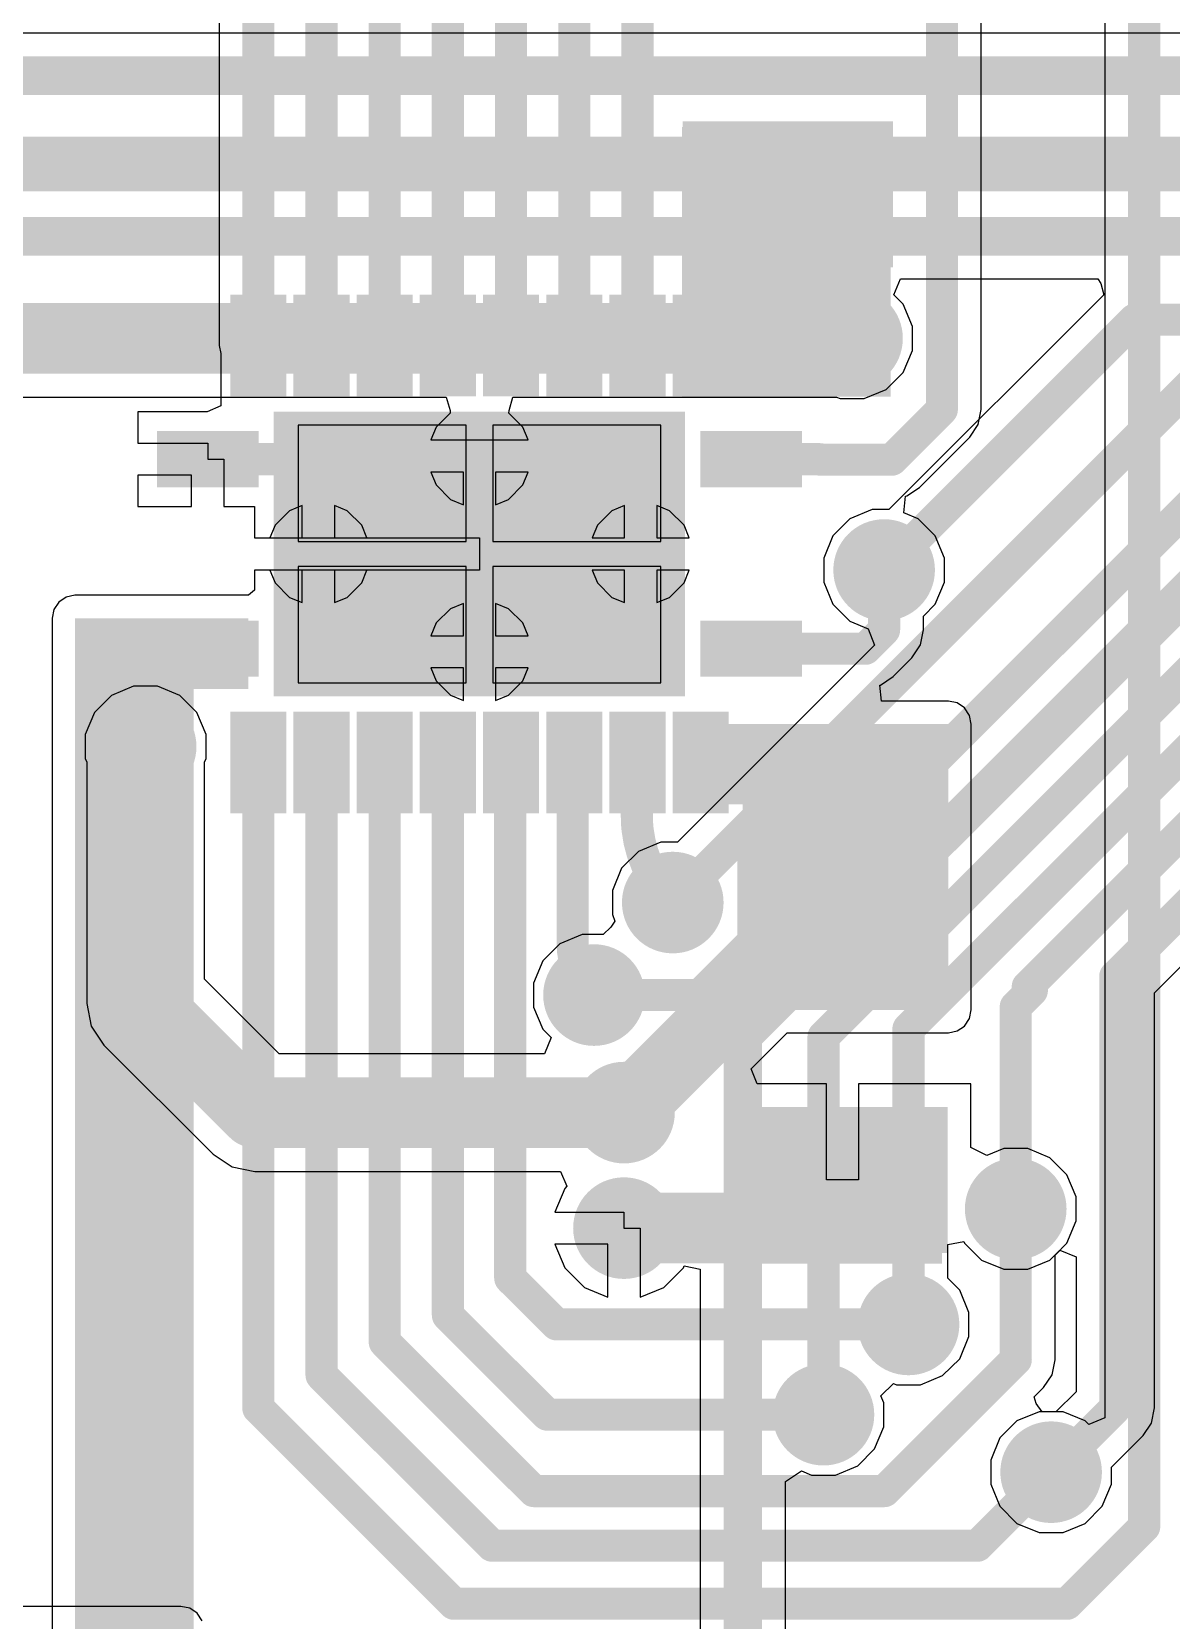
# Model space of a CAD drawing. Header units: millimetres. Extents: x -1231 to 5080, y -1243 to 680.
# Drawn here: x 62.65 to 71.66, y 12.19 to 24.76 of the extents above; entities that cross this region are included whole.
import ezdxf

# ---------------------------------------------------------------- set-up
doc = ezdxf.new("R2010")
doc.units = ezdxf.units.MM
for name, color, linetype in [('BottomLayer', 5, 'Continuous'), ('BottomPaste', 16, 'Continuous'), ('BottomSolder', 6, 'Continuous'), ('Mechanical1', 6, 'Continuous'), ('MultiLayer', 9, 'Continuous'), ('PadHoleLayer', 156, 'Continuous'), ('TopLayer', 1, 'Continuous'), ('TopSolder', 216, 'Continuous'), ('ViaHoleLayer', 16, 'Continuous')]:
    doc.layers.add(name, color=color, linetype=linetype)

# ---------------------------------------------------------------- blocks, each defined once
blk = doc.blocks.new('20_VFQFN_E_______P___B_28')
at = {"layer": 'BottomLayer'}
for points in [[(-0.87, 2.45), (-0.63, 2.45), (-0.63, 1.85), (-0.87, 1.85)], [(0.63, 2.45), (0.87, 2.45), (0.87, 1.85), (0.63, 1.85)], [(-1.95, 1.87), (-1.35, 1.87), (-1.35, 1.63), (-1.95, 1.63)], [(1.35, 1.87), (1.95, 1.87), (1.95, 1.63), (1.35, 1.63)], [(-1.025, 1.525), (1.025, 1.525), (1.025, -1.525), (-1.025, -1.525)], [(-1.95, 1.37), (-1.35, 1.37), (-1.35, 1.13), (-1.95, 1.13)], [(1.35, 1.37), (1.95, 1.37), (1.95, 1.13), (1.35, 1.13)], [(-1.95, 0.87), (-1.35, 0.87), (-1.35, 0.63), (-1.95, 0.63)], [(1.35, 0.87), (1.95, 0.87), (1.95, 0.63), (1.35, 0.63)], [(-1.95, 0.37), (-1.35, 0.37), (-1.35, 0.13), (-1.95, 0.13)], [(1.35, 0.37), (1.95, 0.37), (1.95, 0.13), (1.35, 0.13)], [(-1.95, -0.13), (-1.35, -0.13), (-1.35, -0.37), (-1.95, -0.37)], [(1.35, -0.13), (1.95, -0.13), (1.95, -0.37), (1.35, -0.37)], [(-1.95, -0.63), (-1.35, -0.63), (-1.35, -0.87), (-1.95, -0.87)], [(1.35, -0.63), (1.95, -0.63), (1.95, -0.87), (1.35, -0.87)], [(-1.95, -1.13), (-1.35, -1.13), (-1.35, -1.37), (-1.95, -1.37)], [(1.35, -1.13), (1.95, -1.13), (1.95, -1.37), (1.35, -1.37)], [(-1.95, -1.63), (-1.35, -1.63), (-1.35, -1.87), (-1.95, -1.87)], [(1.35, -1.63), (1.95, -1.63), (1.95, -1.87), (1.35, -1.87)], [(-0.87, -1.85), (-0.63, -1.85), (-0.63, -2.45), (-0.87, -2.45)], [(0.63, -1.85), (0.87, -1.85), (0.87, -2.45), (0.63, -2.45)]]:
    blk.add_hatch(color=5, dxfattribs=at).paths.add_polyline_path(points)
h = blk.add_hatch(color=5, dxfattribs=at)
edge = h.paths.add_edge_path()
edge.add_arc((0, 1.275), 0.15, 0, 360)
h = blk.add_hatch(color=5, dxfattribs=at)
edge = h.paths.add_edge_path()
edge.add_arc((-0.775, 0), 0.15, 0, 360)
h = blk.add_hatch(color=5, dxfattribs=at)
edge = h.paths.add_edge_path()
edge.add_arc((0.775, 0), 0.15, 0, 360)
h = blk.add_hatch(color=5, dxfattribs=at)
edge = h.paths.add_edge_path()
edge.add_arc((0, -1.275), 0.15, 0, 360)
at = {"layer": 'BottomPaste'}
for points in [[(-0.87, 2.45), (-0.63, 2.45), (-0.63, 1.85), (-0.87, 1.85)], [(0.63, 2.45), (0.87, 2.45), (0.87, 1.85), (0.63, 1.85)], [(-1.95, 1.87), (-1.35, 1.87), (-1.35, 1.63), (-1.95, 1.63)], [(1.35, 1.87), (1.95, 1.87), (1.95, 1.63), (1.35, 1.63)], [(-1.95, 1.37), (-1.35, 1.37), (-1.35, 1.13), (-1.95, 1.13)], [(1.35, 1.37), (1.95, 1.37), (1.95, 1.13), (1.35, 1.13)], [(-1.95, 0.87), (-1.35, 0.87), (-1.35, 0.63), (-1.95, 0.63)], [(1.35, 0.87), (1.95, 0.87), (1.95, 0.63), (1.35, 0.63)], [(-1.95, 0.37), (-1.35, 0.37), (-1.35, 0.13), (-1.95, 0.13)], [(1.35, 0.37), (1.95, 0.37), (1.95, 0.13), (1.35, 0.13)], [(-1.95, -0.13), (-1.35, -0.13), (-1.35, -0.37), (-1.95, -0.37)], [(1.35, -0.13), (1.95, -0.13), (1.95, -0.37), (1.35, -0.37)], [(-1.95, -0.63), (-1.35, -0.63), (-1.35, -0.87), (-1.95, -0.87)], [(1.35, -0.63), (1.95, -0.63), (1.95, -0.87), (1.35, -0.87)], [(-1.95, -1.13), (-1.35, -1.13), (-1.35, -1.37), (-1.95, -1.37)], [(1.35, -1.13), (1.95, -1.13), (1.95, -1.37), (1.35, -1.37)], [(-1.95, -1.63), (-1.35, -1.63), (-1.35, -1.87), (-1.95, -1.87)], [(1.35, -1.63), (1.95, -1.63), (1.95, -1.87), (1.35, -1.87)], [(-0.87, -1.85), (-0.63, -1.85), (-0.63, -2.45), (-0.87, -2.45)], [(0.63, -1.85), (0.87, -1.85), (0.87, -2.45), (0.63, -2.45)]]:
    blk.add_hatch(color=16, dxfattribs=at).paths.add_polyline_path(points)
at = {"layer": 'BottomSolder'}
for points in [[(-0.972, 2.552), (-0.528, 2.552), (-0.528, 1.748), (-0.972, 1.748)], [(0.528, 2.552), (0.972, 2.552), (0.972, 1.748), (0.528, 1.748)], [(-2.052, 1.972), (-1.248, 1.972), (-1.248, 1.528), (-2.052, 1.528)], [(1.248, 1.972), (2.052, 1.972), (2.052, 1.528), (1.248, 1.528)], [(-1.127, 1.627), (1.127, 1.627), (1.127, -1.627), (-1.127, -1.627)], [(-2.052, 1.472), (-1.248, 1.472), (-1.248, 1.028), (-2.052, 1.028)], [(1.248, 1.472), (2.052, 1.472), (2.052, 1.028), (1.248, 1.028)], [(-2.052, 0.972), (-1.248, 0.972), (-1.248, 0.528), (-2.052, 0.528)], [(1.248, 0.972), (2.052, 0.972), (2.052, 0.528), (1.248, 0.528)], [(-2.052, 0.472), (-1.248, 0.472), (-1.248, 0.028), (-2.052, 0.028)], [(1.248, 0.472), (2.052, 0.472), (2.052, 0.028), (1.248, 0.028)], [(-2.052, -0.028), (-1.248, -0.028), (-1.248, -0.472), (-2.052, -0.472)], [(1.248, -0.028), (2.052, -0.028), (2.052, -0.472), (1.248, -0.472)], [(-2.052, -0.528), (-1.248, -0.528), (-1.248, -0.972), (-2.052, -0.972)], [(1.248, -0.528), (2.052, -0.528), (2.052, -0.972), (1.248, -0.972)], [(-2.052, -1.028), (-1.248, -1.028), (-1.248, -1.472), (-2.052, -1.472)], [(1.248, -1.028), (2.052, -1.028), (2.052, -1.472), (1.248, -1.472)], [(-2.052, -1.528), (-1.248, -1.528), (-1.248, -1.972), (-2.052, -1.972)], [(1.248, -1.528), (2.052, -1.528), (2.052, -1.972), (1.248, -1.972)], [(-0.972, -1.748), (-0.528, -1.748), (-0.528, -2.552), (-0.972, -2.552)], [(0.528, -1.748), (0.972, -1.748), (0.972, -2.552), (0.528, -2.552)]]:
    blk.add_hatch(color=6, dxfattribs=at).paths.add_polyline_path(points)
at = {"layer": 'MultiLayer'}
h = blk.add_hatch(color=9, dxfattribs=at)
edge = h.paths.add_edge_path()
edge.add_arc((0, 1.275), 0.15, 0, 360)
h = blk.add_hatch(color=9, dxfattribs=at)
edge = h.paths.add_edge_path()
edge.add_arc((-0.775, 0), 0.15, 0, 360)
h = blk.add_hatch(color=9, dxfattribs=at)
edge = h.paths.add_edge_path()
edge.add_arc((0.775, 0), 0.15, 0, 360)
h = blk.add_hatch(color=9, dxfattribs=at)
edge = h.paths.add_edge_path()
edge.add_arc((0, -1.275), 0.15, 0, 360)
at = {"layer": 'PadHoleLayer'}
h = blk.add_hatch(color=156, dxfattribs=at)
edge = h.paths.add_edge_path()
edge.add_arc((0, 1.275), 0.1, 0, 360)
h = blk.add_hatch(color=156, dxfattribs=at)
edge = h.paths.add_edge_path()
edge.add_arc((-0.775, 0), 0.1, 0, 360)
h = blk.add_hatch(color=156, dxfattribs=at)
edge = h.paths.add_edge_path()
edge.add_arc((0.775, 0), 0.1, 0, 360)
h = blk.add_hatch(color=156, dxfattribs=at)
edge = h.paths.add_edge_path()
edge.add_arc((0, -1.275), 0.1, 0, 360)
at = {"layer": 'TopLayer'}
h = blk.add_hatch(color=1, dxfattribs=at)
edge = h.paths.add_edge_path()
edge.add_arc((0, 1.275), 0.15, 0, 360)
h = blk.add_hatch(color=1, dxfattribs=at)
edge = h.paths.add_edge_path()
edge.add_arc((-0.775, 0), 0.15, 0, 360)
h = blk.add_hatch(color=1, dxfattribs=at)
edge = h.paths.add_edge_path()
edge.add_arc((0.775, 0), 0.15, 0, 360)
h = blk.add_hatch(color=1, dxfattribs=at)
edge = h.paths.add_edge_path()
edge.add_arc((0, -1.275), 0.15, 0, 360)
at = {"layer": 'BottomPaste'}
for p, q in [((-0.1, 1.435), (-1.02, 1.435)), ((-1.02, 1.435), (-1.02, 0.105)), ((-0.1, 0.105), (-0.1, 1.435)), ((1.02, 1.435), (0.1, 1.435)), ((0.1, 1.435), (0.1, 0.105)), ((1.02, 0.105), (1.02, 1.435)), ((-1.02, 0.105), (-0.1, 0.105)), ((0.1, 0.105), (1.02, 0.105)), ((-0.1, -0.105), (-1.02, -0.105)), ((-1.02, -0.105), (-1.02, -1.435)), ((-0.1, -1.435), (-0.1, -0.105)), ((1.02, -0.105), (0.1, -0.105)), ((0.1, -0.105), (0.1, -1.435)), ((1.02, -1.435), (1.02, -0.105)), ((-1.02, -1.435), (-0.1, -1.435)), ((0.1, -1.435), (1.02, -1.435))]:
    blk.add_line(p, q, dxfattribs=at)
blk = doc.blocks.new('CAP_0805_B_33')
at = {"layer": 'BottomLayer'}
for points in [[(-1.524, 0.762), (-0.508, 0.762), (-0.508, -0.762), (-1.524, -0.762)], [(0.508, 0.762), (1.524, 0.762), (1.524, -0.762), (0.508, -0.762)]]:
    blk.add_hatch(color=5, dxfattribs=at).paths.add_polyline_path(points)
at = {"layer": 'BottomPaste'}
for points in [[(-1.524, 0.762), (-0.508, 0.762), (-0.508, -0.762), (-1.524, -0.762)], [(0.508, 0.762), (1.524, 0.762), (1.524, -0.762), (0.508, -0.762)]]:
    blk.add_hatch(color=16, dxfattribs=at).paths.add_polyline_path(points)
at = {"layer": 'BottomSolder'}
for points in [[(-1.594, 0.832), (-0.438, 0.832), (-0.438, -0.832), (-1.594, -0.832)], [(0.438, 0.832), (1.594, 0.832), (1.594, -0.832), (0.438, -0.832)]]:
    blk.add_hatch(color=6, dxfattribs=at).paths.add_polyline_path(points)
blk = doc.blocks.new('CAP_0805_B_54')
at = {"layer": 'BottomLayer'}
for points in [[(-1.524, 0.762), (-0.508, 0.762), (-0.508, -0.762), (-1.524, -0.762)], [(0.508, 0.762), (1.524, 0.762), (1.524, -0.762), (0.508, -0.762)]]:
    blk.add_hatch(color=5, dxfattribs=at).paths.add_polyline_path(points)
at = {"layer": 'BottomPaste'}
for points in [[(-1.524, 0.762), (-0.508, 0.762), (-0.508, -0.762), (-1.524, -0.762)], [(0.508, 0.762), (1.524, 0.762), (1.524, -0.762), (0.508, -0.762)]]:
    blk.add_hatch(color=16, dxfattribs=at).paths.add_polyline_path(points)
at = {"layer": 'BottomSolder'}
for points in [[(-1.594, 0.832), (-0.438, 0.832), (-0.438, -0.832), (-1.594, -0.832)], [(0.438, 0.832), (1.594, 0.832), (1.594, -0.832), (0.438, -0.832)]]:
    blk.add_hatch(color=6, dxfattribs=at).paths.add_polyline_path(points)

msp = doc.modelspace()

# ---------------------------------------------------------------- hatches: boundary and pattern name
at = {"layer": 'BottomLayer'}
for points in [[(67.793, 21.869), (69.444, 21.869), (69.444, 24.003), (67.793, 24.003)], [(62.992, 11.201), (63.932, 11.201), (63.932, 20.117), (62.992, 20.117)], [(63.119, 19.558), (64.364, 19.558), (64.364, 20.117), (63.119, 20.117)], [(67.818, 18.644), (69.901, 18.644), (69.901, 19.279), (67.818, 19.279)], [(68.275, 17.018), (69.901, 17.018), (69.901, 19.279), (68.275, 19.279)], [(68.301, 15.011), (69.85, 15.011), (69.85, 16.18), (68.301, 16.18)]]:
    msp.add_hatch(color=5, dxfattribs=at).paths.add_polyline_path(points)
h = msp.add_hatch(color=5, dxfattribs=at)
edge = h.paths.add_edge_path()
edge.add_arc((69.139, 22.331), 0.3, 0, 360)
h = msp.add_hatch(color=5, dxfattribs=at)
edge = h.paths.add_edge_path()
edge.add_arc((69.393, 20.498), 0.3, 0, 360)
h = msp.add_hatch(color=5, dxfattribs=at)
edge = h.paths.add_edge_path()
edge.add_arc((63.551, 19.101), 0.3, 0, 360)
h = msp.add_hatch(color=5, dxfattribs=at)
edge = h.paths.add_edge_path()
edge.add_arc((67.721, 17.867), 0.3, 0, 360)
h = msp.add_hatch(color=5, dxfattribs=at)
edge = h.paths.add_edge_path()
edge.add_arc((67.098, 17.135), 0.3, 0, 360)
h = msp.add_hatch(color=5, dxfattribs=at)
edge = h.paths.add_edge_path()
edge.add_arc((67.335, 16.205), 0.3, 0, 360)
h = msp.add_hatch(color=5, dxfattribs=at)
edge = h.paths.add_edge_path()
edge.add_arc((70.434, 15.443), 0.3, 0, 360)
h = msp.add_hatch(color=5, dxfattribs=at)
edge = h.paths.add_edge_path()
edge.add_arc((67.335, 15.291), 0.3, 0, 360)
h = msp.add_hatch(color=5, dxfattribs=at)
edge = h.paths.add_edge_path()
edge.add_arc((69.586, 14.529), 0.3, 0, 360)
h = msp.add_hatch(color=5, dxfattribs=at)
edge = h.paths.add_edge_path()
edge.add_arc((68.913, 13.815), 0.3, 0, 360)
h = msp.add_hatch(color=5, dxfattribs=at)
edge = h.paths.add_edge_path()
edge.add_arc((70.714, 13.36), 0.3, 0, 360)
at = {"layer": 'BottomSolder'}
h = msp.add_hatch(color=6, dxfattribs=at)
edge = h.paths.add_edge_path()
edge.add_arc((69.139, 22.331), 0.402, 0, 360)
h = msp.add_hatch(color=6, dxfattribs=at)
edge = h.paths.add_edge_path()
edge.add_arc((69.393, 20.498), 0.402, 0, 360)
h = msp.add_hatch(color=6, dxfattribs=at)
edge = h.paths.add_edge_path()
edge.add_arc((63.551, 19.101), 0.402, 0, 360)
h = msp.add_hatch(color=6, dxfattribs=at)
edge = h.paths.add_edge_path()
edge.add_arc((67.721, 17.867), 0.402, 0, 360)
h = msp.add_hatch(color=6, dxfattribs=at)
edge = h.paths.add_edge_path()
edge.add_arc((67.098, 17.135), 0.402, 0, 360)
h = msp.add_hatch(color=6, dxfattribs=at)
edge = h.paths.add_edge_path()
edge.add_arc((67.335, 16.205), 0.402, 0, 360)
h = msp.add_hatch(color=6, dxfattribs=at)
edge = h.paths.add_edge_path()
edge.add_arc((70.434, 15.443), 0.402, 0, 360)
h = msp.add_hatch(color=6, dxfattribs=at)
edge = h.paths.add_edge_path()
edge.add_arc((67.335, 15.291), 0.402, 0, 360)
h = msp.add_hatch(color=6, dxfattribs=at)
edge = h.paths.add_edge_path()
edge.add_arc((69.586, 14.529), 0.402, 0, 360)
h = msp.add_hatch(color=6, dxfattribs=at)
edge = h.paths.add_edge_path()
edge.add_arc((68.913, 13.815), 0.402, 0, 360)
h = msp.add_hatch(color=6, dxfattribs=at)
edge = h.paths.add_edge_path()
edge.add_arc((70.714, 13.36), 0.402, 0, 360)
at = {"layer": 'TopLayer'}
h = msp.add_hatch(color=1, dxfattribs=at)
edge = h.paths.add_edge_path()
edge.add_arc((69.139, 22.331), 0.3, 0, 360)
h = msp.add_hatch(color=1, dxfattribs=at)
edge = h.paths.add_edge_path()
edge.add_arc((69.393, 20.498), 0.3, 0, 360)
h = msp.add_hatch(color=1, dxfattribs=at)
edge = h.paths.add_edge_path()
edge.add_arc((63.551, 19.101), 0.3, 0, 360)
h = msp.add_hatch(color=1, dxfattribs=at)
edge = h.paths.add_edge_path()
edge.add_arc((67.721, 17.867), 0.3, 0, 360)
h = msp.add_hatch(color=1, dxfattribs=at)
edge = h.paths.add_edge_path()
edge.add_arc((67.098, 17.135), 0.3, 0, 360)
h = msp.add_hatch(color=1, dxfattribs=at)
edge = h.paths.add_edge_path()
edge.add_arc((67.335, 16.205), 0.3, 0, 360)
h = msp.add_hatch(color=1, dxfattribs=at)
edge = h.paths.add_edge_path()
edge.add_arc((70.434, 15.443), 0.3, 0, 360)
h = msp.add_hatch(color=1, dxfattribs=at)
edge = h.paths.add_edge_path()
edge.add_arc((67.335, 15.291), 0.3, 0, 360)
h = msp.add_hatch(color=1, dxfattribs=at)
edge = h.paths.add_edge_path()
edge.add_arc((69.586, 14.529), 0.3, 0, 360)
h = msp.add_hatch(color=1, dxfattribs=at)
edge = h.paths.add_edge_path()
edge.add_arc((68.913, 13.815), 0.3, 0, 360)
h = msp.add_hatch(color=1, dxfattribs=at)
edge = h.paths.add_edge_path()
edge.add_arc((70.714, 13.36), 0.3, 0, 360)
at = {"layer": 'TopSolder'}
h = msp.add_hatch(color=216, dxfattribs=at)
edge = h.paths.add_edge_path()
edge.add_arc((69.139, 22.331), 0.402, 0, 360)
h = msp.add_hatch(color=216, dxfattribs=at)
edge = h.paths.add_edge_path()
edge.add_arc((69.393, 20.498), 0.402, 0, 360)
h = msp.add_hatch(color=216, dxfattribs=at)
edge = h.paths.add_edge_path()
edge.add_arc((63.551, 19.101), 0.402, 0, 360)
h = msp.add_hatch(color=216, dxfattribs=at)
edge = h.paths.add_edge_path()
edge.add_arc((67.721, 17.867), 0.402, 0, 360)
h = msp.add_hatch(color=216, dxfattribs=at)
edge = h.paths.add_edge_path()
edge.add_arc((67.098, 17.135), 0.402, 0, 360)
h = msp.add_hatch(color=216, dxfattribs=at)
edge = h.paths.add_edge_path()
edge.add_arc((67.335, 16.205), 0.402, 0, 360)
h = msp.add_hatch(color=216, dxfattribs=at)
edge = h.paths.add_edge_path()
edge.add_arc((70.434, 15.443), 0.402, 0, 360)
h = msp.add_hatch(color=216, dxfattribs=at)
edge = h.paths.add_edge_path()
edge.add_arc((67.335, 15.291), 0.402, 0, 360)
h = msp.add_hatch(color=216, dxfattribs=at)
edge = h.paths.add_edge_path()
edge.add_arc((69.586, 14.529), 0.402, 0, 360)
h = msp.add_hatch(color=216, dxfattribs=at)
edge = h.paths.add_edge_path()
edge.add_arc((68.913, 13.815), 0.402, 0, 360)
h = msp.add_hatch(color=216, dxfattribs=at)
edge = h.paths.add_edge_path()
edge.add_arc((70.714, 13.36), 0.402, 0, 360)
at = {"layer": 'ViaHoleLayer'}
h = msp.add_hatch(color=16, dxfattribs=at)
edge = h.paths.add_edge_path()
edge.add_arc((69.139, 22.331), 0.15, 0, 360)
h = msp.add_hatch(color=16, dxfattribs=at)
edge = h.paths.add_edge_path()
edge.add_arc((69.393, 20.498), 0.15, 0, 360)
h = msp.add_hatch(color=16, dxfattribs=at)
edge = h.paths.add_edge_path()
edge.add_arc((63.551, 19.101), 0.15, 0, 360)
h = msp.add_hatch(color=16, dxfattribs=at)
edge = h.paths.add_edge_path()
edge.add_arc((67.721, 17.867), 0.15, 0, 360)
h = msp.add_hatch(color=16, dxfattribs=at)
edge = h.paths.add_edge_path()
edge.add_arc((67.098, 17.135), 0.15, 0, 360)
h = msp.add_hatch(color=16, dxfattribs=at)
edge = h.paths.add_edge_path()
edge.add_arc((67.335, 16.205), 0.15, 0, 360)
h = msp.add_hatch(color=16, dxfattribs=at)
edge = h.paths.add_edge_path()
edge.add_arc((70.434, 15.443), 0.15, 0, 360)
h = msp.add_hatch(color=16, dxfattribs=at)
edge = h.paths.add_edge_path()
edge.add_arc((67.335, 15.291), 0.15, 0, 360)
h = msp.add_hatch(color=16, dxfattribs=at)
edge = h.paths.add_edge_path()
edge.add_arc((69.586, 14.529), 0.15, 0, 360)
h = msp.add_hatch(color=16, dxfattribs=at)
edge = h.paths.add_edge_path()
edge.add_arc((68.913, 13.815), 0.15, 0, 360)
h = msp.add_hatch(color=16, dxfattribs=at)
edge = h.paths.add_edge_path()
edge.add_arc((70.714, 13.36), 0.15, 0, 360)

# ---------------------------------------------------------------- linework, layer by layer
at = {"layer": 'BottomLayer'}
for p, q in [((64.132, 26.537), (64.132, 22.275)), ((70.161, 21.768), (70.161, 25.908)), ((71.139, 24.994), (71.139, 13.79)), ((64.132, 22.275), (64.145, 22.21)), ((64.145, 22.21), (64.145, 21.797)), ((64.038, 21.749), (63.488, 21.749)), ((63.488, 21.749), (63.488, 21.502)), ((64.145, 21.797), (64.038, 21.749)), ((70.137, 21.649), (70.161, 21.768)), ((70.07, 21.548), (70.137, 21.649)), ((63.488, 21.502), (64.042, 21.502)), ((64.042, 21.502), (64.042, 21.375)), ((69.673, 21.151), (70.07, 21.548)), ((64.042, 21.375), (64.169, 21.375)), ((64.169, 21.375), (64.169, 21.001)), ((63.915, 21.248), (63.488, 21.248)), ((63.488, 21.248), (63.488, 21.001)), ((63.915, 21.001), (63.915, 21.248)), ((69.572, 21.084), (69.673, 21.151)), ((63.488, 21.001), (63.915, 21.001)), ((64.169, 21.001), (64.413, 21.001)), ((64.413, 21.001), (64.413, 20.752)), ((69.55, 20.95), (69.563, 21.082)), ((69.563, 21.082), (69.572, 21.084)), ((69.663, 20.903), (69.55, 20.95)), ((69.798, 20.768), (69.663, 20.903)), ((64.413, 20.752), (66.192, 20.752)), ((66.192, 20.752), (66.192, 20.498)), ((69.871, 20.593), (69.798, 20.768)), ((66.192, 20.498), (64.413, 20.498)), ((64.413, 20.498), (64.413, 20.339)), ((69.871, 20.403), (69.871, 20.593)), ((69.798, 20.227), (69.871, 20.403)), ((62.864, 20.245), (62.825, 20.186)), ((62.923, 20.284), (62.864, 20.245)), ((62.992, 20.298), (62.923, 20.284)), ((64.364, 20.298), (62.992, 20.298)), ((64.413, 20.339), (64.364, 20.298)), ((62.825, 20.186), (62.811, 20.117)), ((62.811, 20.117), (62.811, 11.201)), ((69.704, 20.133), (69.798, 20.227)), ((69.704, 20.024), (69.704, 20.133)), ((69.68, 19.905), (69.704, 20.024)), ((69.613, 19.804), (69.68, 19.905)), ((69.464, 19.655), (69.613, 19.804)), ((69.363, 19.588), (69.464, 19.655)), ((69.359, 19.587), (69.363, 19.588)), ((69.371, 19.46), (69.359, 19.587)), ((69.901, 19.46), (69.371, 19.46)), ((69.97, 19.446), (69.901, 19.46)), ((70.029, 19.407), (69.97, 19.446)), ((70.068, 19.348), (70.029, 19.407)), ((70.082, 19.279), (70.068, 19.348)), ((70.082, 17.018), (70.082, 19.279)), ((70.068, 16.949), (70.082, 17.018)), ((69.901, 16.837), (69.97, 16.851)), ((69.97, 16.851), (70.029, 16.89)), ((70.029, 16.89), (70.068, 16.949)), ((68.341, 16.551), (68.626, 16.837)), ((68.626, 16.837), (69.901, 16.837)), ((68.389, 16.434), (68.341, 16.551)), ((68.936, 16.434), (68.389, 16.434)), ((68.936, 15.672), (68.936, 16.434)), ((70.079, 16.434), (69.19, 16.434)), ((69.19, 16.434), (69.19, 15.672)), ((70.079, 15.929), (70.079, 16.434)), ((70.206, 15.866), (70.079, 15.929)), ((70.339, 15.921), (70.206, 15.866)), ((70.529, 15.921), (70.339, 15.921)), ((70.705, 15.848), (70.529, 15.921)), ((70.839, 15.714), (70.705, 15.848)), ((70.912, 15.538), (70.839, 15.714)), ((69.19, 15.672), (68.936, 15.672)), ((70.912, 15.348), (70.912, 15.538)), ((70.839, 15.173), (70.912, 15.348)), ((70.745, 15.078), (70.839, 15.173)), ((70.745, 14.249), (70.745, 15.078)), ((70.721, 14.13), (70.745, 14.249)), ((70.654, 14.03), (70.721, 14.13)), ((70.58, 13.956), (70.654, 14.03)), ((70.597, 13.904), (70.58, 13.956)), ((70.642, 13.838), (70.597, 13.904)), ((70.809, 13.838), (70.642, 13.838)), ((70.984, 13.765), (70.809, 13.838)), ((71.012, 13.737), (70.984, 13.765)), ((71.139, 13.79), (71.012, 13.737))]:
    msp.add_line(p, q, dxfattribs=at)
for points, const_width in [([(67.442, 22.275), (67.442, 28.544)], 0.254), ([(66.942, 22.275), (66.942, 27.825)], 0.254), ([(69.85, 21.768), (69.85, 27.432)], 0.254), ([(66.442, 22.275), (66.442, 27.309)], 0.254), ([(65.942, 22.275), (65.942, 27.198)], 0.254), ([(65.442, 22.275), (65.442, 27.039)], 0.254), ([(64.942, 22.275), (64.942, 26.776)], 0.254), ([(64.442, 22.275), (64.442, 26.666)], 0.254), ([(71.45, 12.929), (71.45, 24.994)], 0.254), ([(68.544, 22.174), (69.139, 22.174)], 0.305), ([(69.453, 21.371), (69.85, 21.768)], 0.254), ([(64.042, 21.375), (65.442, 21.375)], 0.254), ([(65.442, 21.375), (66.192, 20.625)], 0.305), ([(68.342, 21.375), (68.884, 21.375)], 0.254), ([(68.884, 21.375), (68.888, 21.371)], 0.254), ([(68.888, 21.371), (69.453, 21.371)], 0.254), ([(69.393, 20.024), (69.393, 20.498)], 0.254), ([(69.244, 19.875), (69.393, 20.024)], 0.254), ([(68.342, 19.875), (69.244, 19.875)], 0.254), ([(64.442, 13.866), (64.442, 18.975)], 0.254), ([(64.942, 14.128), (64.942, 18.975)], 0.254), ([(65.442, 14.39), (65.442, 18.975)], 0.254), ([(65.942, 14.601), (65.942, 18.975)], 0.254), ([(66.929, 17.543), (66.929, 18.898)], 0.254), ([(66.942, 18.898), (66.942, 18.975)], 0.254), ([(67.437, 18.552), (67.437, 18.948)], 0.254), ([(67.442, 18.948), (67.442, 18.975)], 0.254), ([(66.435, 14.895), (66.435, 18.802)], 0.254), ([(68.58, 17.475), (68.809, 17.704)], 0.559), ([(68.809, 17.704), (69.063, 17.704)], 0.559), ([(67.721, 17.791), (67.721, 17.835)], 0.254), ([(67.335, 16.205), (68.58, 17.45)], 0.559), ([(68.58, 17.45), (68.58, 17.475)], 0.559), ([(68.428, 15.291), (68.809, 15.672)], 0.559), ([(68.809, 15.672), (69.063, 15.672)], 0.559), ([(67.354, 15.291), (68.428, 15.291)], 0.559), ([(70.434, 14.249), (70.434, 15.443)], 0.254), ([(66.435, 14.895), (66.802, 14.529)], 0.254), ([(65.942, 14.601), (66.729, 13.815)], 0.254), ([(66.802, 14.529), (69.586, 14.529)], 0.254), ([(65.442, 14.39), (66.622, 13.21)], 0.254), ([(69.395, 13.21), (70.434, 14.249)], 0.254), ([(64.942, 14.128), (66.292, 12.778)], 0.254), ([(64.442, 13.866), (65.989, 12.319)], 0.254), ([(66.729, 13.815), (68.913, 13.815)], 0.254), ([(70.131, 12.778), (70.714, 13.36)], 0.254), ([(66.622, 13.21), (69.395, 13.21)], 0.254), ([(70.841, 12.319), (71.45, 12.929)], 0.254), ([(66.292, 12.778), (70.131, 12.778)], 0.254), ([(65.989, 12.319), (70.841, 12.319)], 0.254)]:
    msp.add_lwpolyline(points, dxfattribs=dict(at, const_width=const_width))
for points, const_width in [([(64.379, 22.275, 1), (64.506, 22.275, 1)], 0.127), ([(64.879, 22.275, 1), (65.006, 22.275, 1)], 0.127), ([(65.379, 22.275, 1), (65.506, 22.275, 1)], 0.127), ([(65.879, 22.275, 1), (66.006, 22.275, 1)], 0.127), ([(66.379, 22.275, 1), (66.506, 22.275, 1)], 0.127), ([(66.879, 22.275, 1), (67.006, 22.275, 1)], 0.127), ([(67.379, 22.275, 1), (67.506, 22.275, 1)], 0.127), ([(68.468, 22.174, 1), (68.62, 22.174, 1)], 0.152), ([(69.063, 22.174, 1), (69.215, 22.174, 1)], 0.152), ([(69.787, 21.768, 1), (69.913, 21.768, 1)], 0.127), ([(69.787, 21.768, 1), (69.913, 21.768, 1)], 0.127), ([(63.979, 21.375, 1), (64.106, 21.375, 1)], 0.127), ([(65.366, 21.375, 1), (65.519, 21.375, 1)], 0.152), ([(65.379, 21.375, 1), (65.506, 21.375, 1)], 0.127), ([(68.279, 21.375, 1), (68.406, 21.375, 1)], 0.127), ([(68.821, 21.375, 1), (68.948, 21.375, 1)], 0.127), ([(68.821, 21.375, 1), (68.948, 21.375, 1)], 0.127), ([(68.825, 21.371, 1), (68.952, 21.371, 1)], 0.127), ([(68.825, 21.371, 1), (68.952, 21.371, 1)], 0.127), ([(69.39, 21.371, 1), (69.517, 21.371, 1)], 0.127), ([(69.39, 21.371, 1), (69.517, 21.371, 1)], 0.127), ([(66.116, 20.625, 1), (66.269, 20.625, 1)], 0.152), ([(69.329, 20.498, 1), (69.456, 20.498, 1)], 0.127), ([(69.329, 20.024, 1), (69.456, 20.024, 1)], 0.127), ([(69.329, 20.024, 1), (69.456, 20.024, 1)], 0.127), ([(68.279, 19.875, 1), (68.406, 19.875, 1)], 0.127), ([(69.181, 19.875, 1), (69.308, 19.875, 1)], 0.127), ([(69.181, 19.875, 1), (69.308, 19.875, 1)], 0.127), ([(64.379, 18.975, 1), (64.506, 18.975, 1)], 0.127), ([(64.879, 18.975, 1), (65.006, 18.975, 1)], 0.127), ([(65.379, 18.975, 1), (65.506, 18.975, 1)], 0.127), ([(65.879, 18.975, 1), (66.006, 18.975, 1)], 0.127), ([(66.865, 18.898, 1), (66.993, 18.898, 1)], 0.127), ([(66.879, 18.975, 1), (67.006, 18.975, 1)], 0.127), ([(66.879, 18.898, 1), (67.006, 18.898, 1)], 0.127), ([(67.373, 18.948, 1), (67.501, 18.948, 1)], 0.127), ([(67.379, 18.975, 1), (67.506, 18.975, 1)], 0.127), ([(67.379, 18.948, 1), (67.506, 18.948, 1)], 0.127), ([(66.372, 18.802, 1), (66.499, 18.802, 1)], 0.127), ([(67.373, 18.552, 1), (67.501, 18.552, 1)], 0.127), ([(67.373, 18.552, 1), (67.501, 18.552, 1)], 0.127), ([(67.38, 18.441, 1), (67.507, 18.441, 1)], 0.127), ([(67.38, 18.441, 1), (67.507, 18.441, 1)], 0.127), ([(67.657, 17.867, 1), (67.784, 17.867, 1)], 0.127), ([(68.669, 17.704, 1), (68.948, 17.704, 1)], 0.279), ([(68.669, 17.704, 1), (68.948, 17.704, 1)], 0.279), ([(68.923, 17.704, 1), (69.202, 17.704, 1)], 0.279), ([(67.657, 17.835, 1), (67.784, 17.835, 1)], 0.127), ([(67.657, 17.791, 1), (67.784, 17.791, 1)], 0.127), ([(68.44, 17.475, 1), (68.72, 17.475, 1)], 0.279), ([(68.44, 17.475, 1), (68.72, 17.475, 1)], 0.279), ([(68.44, 17.45, 1), (68.72, 17.45, 1)], 0.279), ([(68.44, 17.45, 1), (68.72, 17.45, 1)], 0.279), ([(66.865, 17.543, 1), (66.993, 17.543, 1)], 0.127), ([(66.865, 17.543, 1), (66.993, 17.543, 1)], 0.127), ([(67.034, 17.135, 1), (67.161, 17.135, 1)], 0.127), ([(67.196, 16.205, 1), (67.475, 16.205, 1)], 0.279), ([(68.669, 15.672, 1), (68.948, 15.672, 1)], 0.279), ([(68.669, 15.672, 1), (68.948, 15.672, 1)], 0.279), ([(68.923, 15.672, 1), (69.202, 15.672, 1)], 0.279), ([(67.215, 15.291, 1), (67.494, 15.291, 1)], 0.279), ([(68.288, 15.291, 1), (68.567, 15.291, 1)], 0.279), ([(68.288, 15.291, 1), (68.567, 15.291, 1)], 0.279), ([(70.371, 15.443, 1), (70.498, 15.443, 1)], 0.127), ([(66.372, 14.895, 1), (66.499, 14.895, 1)], 0.127), ([(66.372, 14.895, 1), (66.499, 14.895, 1)], 0.127), ([(65.879, 14.601, 1), (66.006, 14.601, 1)], 0.127), ([(65.879, 14.601, 1), (66.006, 14.601, 1)], 0.127), ([(66.739, 14.529, 1), (66.865, 14.529, 1)], 0.127), ([(66.739, 14.529, 1), (66.865, 14.529, 1)], 0.127), ([(69.522, 14.529, 1), (69.649, 14.529, 1)], 0.127), ([(65.379, 14.39, 1), (65.506, 14.39, 1)], 0.127), ([(65.379, 14.39, 1), (65.506, 14.39, 1)], 0.127), ([(70.371, 14.249, 1), (70.498, 14.249, 1)], 0.127), ([(70.371, 14.249, 1), (70.498, 14.249, 1)], 0.127), ([(64.879, 14.128, 1), (65.006, 14.128, 1)], 0.127), ([(64.879, 14.128, 1), (65.006, 14.128, 1)], 0.127), ([(64.379, 13.866, 1), (64.506, 13.866, 1)], 0.127), ([(64.379, 13.866, 1), (64.506, 13.866, 1)], 0.127), ([(66.665, 13.815, 1), (66.792, 13.815, 1)], 0.127), ([(66.665, 13.815, 1), (66.792, 13.815, 1)], 0.127), ([(68.85, 13.815, 1), (68.977, 13.815, 1)], 0.127), ([(70.65, 13.36, 1), (70.777, 13.36, 1)], 0.127), ([(66.559, 13.21, 1), (66.686, 13.21, 1)], 0.127), ([(66.559, 13.21, 1), (66.686, 13.21, 1)], 0.127), ([(69.331, 13.21, 1), (69.458, 13.21, 1)], 0.127), ([(69.331, 13.21, 1), (69.458, 13.21, 1)], 0.127), ([(71.387, 12.929, 1), (71.514, 12.929, 1)], 0.127), ([(71.387, 12.929, 1), (71.514, 12.929, 1)], 0.127), ([(66.229, 12.778, 1), (66.356, 12.778, 1)], 0.127), ([(66.229, 12.778, 1), (66.356, 12.778, 1)], 0.127), ([(70.068, 12.778, 1), (70.195, 12.778, 1)], 0.127), ([(70.068, 12.778, 1), (70.195, 12.778, 1)], 0.127), ([(65.926, 12.319, 1), (66.053, 12.319, 1)], 0.127), ([(65.926, 12.319, 1), (66.053, 12.319, 1)], 0.127), ([(70.777, 12.319, 1), (70.904, 12.319, 1)], 0.127), ([(70.777, 12.319, 1), (70.904, 12.319, 1)], 0.127)]:
    msp.add_lwpolyline(points, format="xyb", close=True, dxfattribs=dict(at, const_width=const_width))
at = {"layer": 'BottomLayer', "const_width": 0.254}
for points in [[(67.443, 18.441, -0.028774), (67.437, 18.552)], [(67.721, 17.867, -0.16917), (67.443, 18.441)], [(67.098, 17.135, -0.198912), (66.929, 17.543)]]:
    msp.add_lwpolyline(points, format="xyb", dxfattribs=at)
at = {"layer": 'Mechanical1', "const_width": 0.305}
msp.add_lwpolyline([(-1.702, 23.647), (99.898, 23.647)], dxfattribs=at)
at = {"layer": 'TopLayer'}
for p, q in [((81.068, 24.746), (61.595, 24.746)), ((69.47, 22.676), (69.523, 22.803)), ((69.523, 22.803), (71.083, 22.803)), ((71.083, 22.803), (71.108, 22.766)), ((71.108, 22.766), (71.131, 22.676)), ((71.131, 22.676), (69.431, 20.976)), ((69.544, 22.602), (69.47, 22.676)), ((69.617, 22.426), (69.544, 22.602)), ((69.617, 22.236), (69.617, 22.426)), ((69.544, 22.061), (69.617, 22.236)), ((69.409, 21.926), (69.544, 22.061)), ((69.234, 21.854), (69.409, 21.926)), ((62.404, 21.865), (65.929, 21.865)), ((65.929, 21.865), (65.959, 21.76)), ((65.959, 21.76), (65.96, 21.738)), ((66.425, 21.738), (66.426, 21.76)), ((66.426, 21.76), (66.456, 21.865)), ((66.456, 21.865), (69.016, 21.865)), ((69.016, 21.865), (69.044, 21.854)), ((69.044, 21.854), (69.234, 21.854)), ((65.85, 21.629), (65.808, 21.527)), ((65.96, 21.738), (65.85, 21.629)), ((66.535, 21.629), (66.425, 21.738)), ((66.577, 21.527), (66.535, 21.629)), ((65.808, 21.527), (66.192, 21.527)), ((66.192, 21.527), (66.577, 21.527)), ((66.065, 21.273), (65.808, 21.273)), ((65.808, 21.273), (65.85, 21.171)), ((66.065, 21.015), (66.065, 21.273)), ((66.577, 21.273), (66.319, 21.273)), ((66.319, 21.273), (66.319, 21.015)), ((66.535, 21.171), (66.577, 21.273)), ((65.85, 21.171), (65.964, 21.057)), ((66.421, 21.057), (66.535, 21.171)), ((64.79, 21.009), (64.689, 20.967)), ((64.79, 20.752), (64.79, 21.009)), ((65.146, 20.967), (65.044, 21.009)), ((65.044, 21.009), (65.044, 20.752)), ((65.964, 21.057), (66.065, 21.015)), ((66.319, 21.015), (66.421, 21.057)), ((67.34, 21.009), (67.239, 20.967)), ((67.34, 20.752), (67.34, 21.009)), ((67.696, 20.967), (67.594, 21.009)), ((67.594, 21.009), (67.594, 20.752)), ((64.689, 20.967), (64.575, 20.854)), ((65.26, 20.854), (65.146, 20.967)), ((67.239, 20.967), (67.125, 20.854)), ((67.81, 20.854), (67.696, 20.967)), ((69.122, 20.903), (68.988, 20.768)), ((69.298, 20.976), (69.122, 20.903)), ((69.431, 20.976), (69.298, 20.976)), ((64.575, 20.854), (64.533, 20.752)), ((64.533, 20.752), (64.79, 20.752)), ((65.044, 20.752), (65.302, 20.752)), ((65.302, 20.752), (65.26, 20.854)), ((67.125, 20.854), (67.083, 20.752)), ((67.083, 20.752), (67.34, 20.752)), ((67.594, 20.752), (67.852, 20.752)), ((67.852, 20.752), (67.81, 20.854)), ((68.988, 20.768), (68.915, 20.593)), ((64.79, 20.498), (64.533, 20.498)), ((64.533, 20.498), (64.575, 20.396)), ((64.79, 20.24), (64.79, 20.498)), ((65.302, 20.498), (65.044, 20.498)), ((65.044, 20.498), (65.044, 20.24)), ((65.26, 20.396), (65.302, 20.498)), ((67.34, 20.498), (67.083, 20.498)), ((67.083, 20.498), (67.125, 20.396)), ((67.34, 20.24), (67.34, 20.498)), ((67.852, 20.498), (67.594, 20.498)), ((67.594, 20.498), (67.594, 20.24)), ((67.81, 20.396), (67.852, 20.498)), ((68.915, 20.593), (68.915, 20.403)), ((64.575, 20.396), (64.689, 20.282)), ((65.146, 20.282), (65.26, 20.396)), ((67.125, 20.396), (67.239, 20.282)), ((67.696, 20.282), (67.81, 20.396)), ((68.915, 20.403), (68.988, 20.227)), ((64.689, 20.282), (64.79, 20.24)), ((65.044, 20.24), (65.146, 20.282)), ((67.239, 20.282), (67.34, 20.24)), ((67.594, 20.24), (67.696, 20.282)), ((65.964, 20.192), (65.85, 20.079)), ((66.065, 20.234), (65.964, 20.192)), ((66.065, 19.977), (66.065, 20.234)), ((66.421, 20.192), (66.319, 20.234)), ((66.319, 20.234), (66.319, 19.977)), ((66.535, 20.079), (66.421, 20.192)), ((68.988, 20.227), (69.122, 20.093)), ((65.85, 20.079), (65.808, 19.977)), ((66.577, 19.977), (66.535, 20.079)), ((69.122, 20.093), (69.267, 20.033)), ((69.267, 20.033), (69.317, 19.903)), ((65.808, 19.977), (66.065, 19.977)), ((66.319, 19.977), (66.577, 19.977)), ((69.317, 19.903), (67.759, 18.345)), ((66.065, 19.723), (65.808, 19.723)), ((65.808, 19.723), (65.85, 19.621)), ((65.85, 19.621), (65.964, 19.507)), ((66.065, 19.465), (66.065, 19.723)), ((66.577, 19.723), (66.319, 19.723)), ((66.319, 19.723), (66.319, 19.465)), ((66.421, 19.507), (66.535, 19.621)), ((66.535, 19.621), (66.577, 19.723)), ((63.28, 19.506), (63.146, 19.371)), ((63.456, 19.579), (63.28, 19.506)), ((63.646, 19.579), (63.456, 19.579)), ((63.821, 19.506), (63.646, 19.579)), ((63.956, 19.371), (63.821, 19.506)), ((65.964, 19.507), (66.065, 19.465)), ((66.319, 19.465), (66.421, 19.507)), ((63.146, 19.371), (63.073, 19.196)), ((64.029, 19.196), (63.956, 19.371)), ((63.073, 19.196), (63.073, 19.006)), ((64.029, 19.006), (64.029, 19.196)), ((63.073, 19.006), (63.085, 18.978)), ((64.017, 18.978), (64.029, 19.006)), ((63.085, 18.978), (63.085, 17.069)), ((64.017, 17.262), (64.017, 18.978)), ((67.45, 18.272), (67.315, 18.138)), ((67.626, 18.345), (67.45, 18.272)), ((67.759, 18.345), (67.626, 18.345)), ((67.315, 18.138), (67.243, 17.962)), ((67.243, 17.962), (67.243, 17.772)), ((67.264, 17.721), (67.232, 17.672)), ((67.243, 17.772), (67.264, 17.721)), ((67.003, 17.613), (66.827, 17.54)), ((67.171, 17.613), (67.003, 17.613)), ((67.232, 17.672), (67.171, 17.613)), ((66.827, 17.54), (66.693, 17.406)), ((66.693, 17.406), (66.62, 17.23)), ((71.532, 17.154), (71.841, 17.462)), ((64.607, 16.671), (64.017, 17.262)), ((66.62, 17.23), (66.62, 17.04)), ((71.532, 13.868), (71.532, 17.154)), ((63.085, 17.069), (63.12, 16.89)), ((66.62, 17.04), (66.693, 16.865)), ((63.12, 16.89), (63.221, 16.739)), ((66.693, 16.865), (66.759, 16.798)), ((63.221, 16.739), (64.085, 15.876)), ((66.759, 16.798), (66.707, 16.671)), ((66.707, 16.671), (64.607, 16.671)), ((64.085, 15.876), (64.236, 15.775)), ((64.236, 15.775), (64.414, 15.739)), ((64.414, 15.739), (66.834, 15.739)), ((66.834, 15.739), (66.883, 15.622)), ((66.866, 15.605), (66.788, 15.418)), ((66.883, 15.622), (66.866, 15.605)), ((66.788, 15.418), (67.335, 15.418)), ((67.335, 15.418), (67.335, 15.291)), ((67.335, 15.291), (67.462, 15.291)), ((67.462, 15.291), (67.462, 14.744)), ((67.208, 15.164), (66.788, 15.164)), ((66.788, 15.164), (66.866, 14.977)), ((67.208, 14.744), (67.208, 15.164)), ((69.896, 15.161), (70.023, 15.186)), ((69.896, 14.894), (69.896, 15.161)), ((70.023, 15.186), (70.029, 15.173)), ((70.029, 15.173), (70.164, 15.038)), ((70.705, 15.038), (70.784, 15.117)), ((70.784, 15.117), (70.911, 15.065)), ((66.866, 14.977), (67.022, 14.821)), ((67.649, 14.821), (67.805, 14.977)), ((67.805, 14.977), (67.812, 14.993)), ((67.812, 14.993), (67.939, 14.967)), ((67.939, 14.967), (67.939, 11.569)), ((70.164, 15.038), (70.339, 14.965)), ((70.339, 14.965), (70.529, 14.965)), ((70.529, 14.965), (70.705, 15.038)), ((70.911, 15.065), (70.911, 13.997)), ((69.991, 14.799), (69.896, 14.894)), ((67.022, 14.821), (67.208, 14.744)), ((67.462, 14.744), (67.649, 14.821)), ((70.063, 14.624), (69.991, 14.799)), ((70.063, 14.434), (70.063, 14.624)), ((69.991, 14.258), (70.063, 14.434)), ((69.856, 14.124), (69.991, 14.258)), ((69.681, 14.051), (69.856, 14.124)), ((69.368, 13.964), (69.466, 14.061)), ((69.391, 13.91), (69.368, 13.964)), ((69.466, 14.061), (69.491, 14.051)), ((69.491, 14.051), (69.681, 14.051)), ((70.911, 13.997), (70.752, 13.838)), ((69.391, 13.72), (69.391, 13.91)), ((70.619, 13.838), (70.443, 13.765)), ((70.752, 13.838), (70.619, 13.838)), ((71.509, 13.749), (71.532, 13.868)), ((69.318, 13.544), (69.391, 13.72)), ((70.443, 13.765), (70.309, 13.631)), ((71.441, 13.649), (71.509, 13.749)), ((70.309, 13.631), (70.236, 13.455)), ((71.191, 13.399), (71.441, 13.649)), ((69.184, 13.41), (69.318, 13.544)), ((70.236, 13.455), (70.236, 13.265)), ((68.612, 13.285), (68.739, 13.37)), ((68.739, 13.37), (68.818, 13.337)), ((68.818, 13.337), (69.008, 13.337)), ((69.008, 13.337), (69.184, 13.41)), ((71.191, 13.265), (71.191, 13.399)), ((68.612, 11.43), (68.612, 13.285)), ((70.236, 13.265), (70.309, 13.09)), ((71.119, 13.09), (71.191, 13.265)), ((70.309, 13.09), (70.443, 12.955)), ((70.984, 12.955), (71.119, 13.09)), ((70.443, 12.955), (70.619, 12.883)), ((70.809, 12.883), (70.984, 12.955)), ((70.619, 12.883), (70.809, 12.883)), ((63.83, 12.297), (39.091, 12.297)), ((63.9, 12.283), (63.83, 12.297)), ((63.958, 12.244), (63.9, 12.283)), ((63.998, 12.185), (63.958, 12.244))]:
    msp.add_line(p, q, dxfattribs=at)
for points, const_width in [([(61.595, 24.409), (81.382, 24.409)], 0.305), ([(61.773, 23.774), (80.624, 23.774)], 0.305), ([(62.103, 23.139), (79.908, 23.139)], 0.305), ([(62.211, 22.331), (69.139, 22.331)], 0.559), ([(69.393, 20.498), (71.374, 22.479)], 0.254), ([(71.374, 22.479), (81.026, 22.479)], 0.254), ([(67.721, 17.867), (71.824, 21.971)], 0.254), ([(67.935, 17.135), (72.314, 21.514)], 0.254), ([(68.275, 16.815), (72.314, 20.853)], 0.305), ([(68.913, 16.806), (72.33, 20.223)], 0.254), ([(69.586, 16.868), (72.225, 19.507)], 0.254), ([(63.551, 17.069), (63.551, 19.101)], 0.559), ([(70.53, 17.202), (72.15, 18.821)], 0.254), ([(71.222, 17.283), (72.1, 18.161)], 0.254), ([(63.551, 17.069), (64.414, 16.205)], 0.559), ([(71.222, 13.868), (71.222, 17.283)], 0.254), ([(67.098, 17.135), (67.935, 17.135)], 0.254), ([(70.434, 17.043), (70.561, 17.17)], 0.254), ([(70.434, 15.443), (70.434, 17.043)], 0.254), ([(69.586, 14.529), (69.586, 16.868)], 0.254), ([(68.275, 11.43), (68.275, 16.815)], 0.305), ([(68.913, 13.815), (68.913, 16.806)], 0.254), ([(64.414, 16.205), (67.335, 16.205)], 0.559), ([(70.714, 13.36), (71.222, 13.868)], 0.254)]:
    msp.add_lwpolyline(points, dxfattribs=dict(at, const_width=const_width))
for points, const_width in [([(68.999, 22.331, 1), (69.278, 22.331, 1)], 0.279), ([(71.311, 22.479, 1), (71.438, 22.479, 1)], 0.127), ([(71.311, 22.479, 1), (71.438, 22.479, 1)], 0.127), ([(69.329, 20.498, 1), (69.456, 20.498, 1)], 0.127), ([(63.411, 19.101, 1), (63.69, 19.101, 1)], 0.279), ([(67.657, 17.867, 1), (67.784, 17.867, 1)], 0.127), ([(63.411, 17.069, 1), (63.69, 17.069, 1)], 0.279), ([(63.411, 17.069, 1), (63.69, 17.069, 1)], 0.279), ([(71.158, 17.283, 1), (71.285, 17.283, 1)], 0.127), ([(71.158, 17.283, 1), (71.285, 17.283, 1)], 0.127), ([(67.034, 17.135, 1), (67.161, 17.135, 1)], 0.127), ([(67.872, 17.135, 1), (67.999, 17.135, 1)], 0.127), ([(67.872, 17.135, 1), (67.999, 17.135, 1)], 0.127), ([(70.466, 17.202, 1), (70.593, 17.202, 1)], 0.127), ([(70.498, 17.17, 1), (70.625, 17.17, 1)], 0.127), ([(70.371, 17.043, 1), (70.498, 17.043, 1)], 0.127), ([(70.371, 17.043, 1), (70.498, 17.043, 1)], 0.127), ([(69.522, 16.868, 1), (69.649, 16.868, 1)], 0.127), ([(69.522, 16.868, 1), (69.649, 16.868, 1)], 0.127), ([(68.199, 16.815, 1), (68.351, 16.815, 1)], 0.152), ([(68.199, 16.815, 1), (68.351, 16.815, 1)], 0.152), ([(68.85, 16.806, 1), (68.977, 16.806, 1)], 0.127), ([(68.85, 16.806, 1), (68.977, 16.806, 1)], 0.127), ([(64.275, 16.205, 1), (64.554, 16.205, 1)], 0.279), ([(64.275, 16.205, 1), (64.554, 16.205, 1)], 0.279), ([(67.196, 16.205, 1), (67.475, 16.205, 1)], 0.279), ([(70.371, 15.443, 1), (70.498, 15.443, 1)], 0.127), ([(69.522, 14.529, 1), (69.649, 14.529, 1)], 0.127), ([(71.158, 13.868, 1), (71.285, 13.868, 1)], 0.127), ([(71.158, 13.868, 1), (71.285, 13.868, 1)], 0.127), ([(68.85, 13.815, 1), (68.977, 13.815, 1)], 0.127), ([(70.65, 13.36, 1), (70.777, 13.36, 1)], 0.127)]:
    msp.add_lwpolyline(points, format="xyb", close=True, dxfattribs=dict(at, const_width=const_width))

# ---------------------------------------------------------------- block references
for name, p, rotation in [('CAP_0805_B_33', (68.631, 24.486), 270), ('20_VFQFN_E_______P___B_28', (66.192, 20.625), 90), ('CAP_0805_B_54', (69.063, 16.688), 90)]:
    msp.add_blockref(name, p, dxfattribs=dict(rotation=rotation))

doc.saveas('drawing.dxf')
